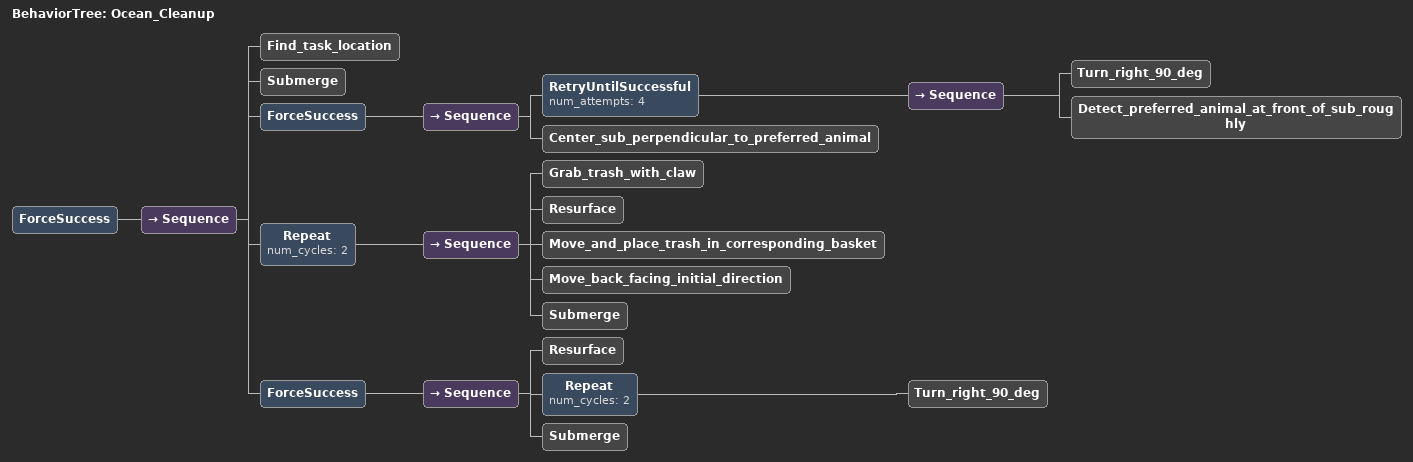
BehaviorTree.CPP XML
<?xml version="1.0" encoding="UTF-8"?>

<root BTCPP_format="4">
  <BehaviorTree ID="Ocean_Cleanup">
    <ForceSuccess>
      <Sequence>
        <Find_task_location/>
        <Submerge/>
        <ForceSuccess>
          <Sequence>
            <RetryUntilSuccessful num_attempts="4">
              <Sequence>
                <Turn_right_90_deg/>
                <Detect_preferred_animal_at_front_of_sub_roughly/>
              </Sequence>
            </RetryUntilSuccessful>
            <Center_sub_perpendicular_to_preferred_animal/>
          </Sequence>
        </ForceSuccess>
        <Repeat num_cycles="2">
          <Sequence>
            <Grab_trash_with_claw/>
            <Resurface/>
            <Move_and_place_trash_in_corresponding_basket/>
            <Move_back_facing_initial_direction/>
            <Submerge/>
          </Sequence>
        </Repeat>
        <ForceSuccess>
          <Sequence>
            <Resurface/>
            <Repeat num_cycles="2">
              <Turn_right_90_deg/>
            </Repeat>
            <Submerge/>
          </Sequence>
        </ForceSuccess>
      </Sequence>
    </ForceSuccess>
  </BehaviorTree>
</root>
